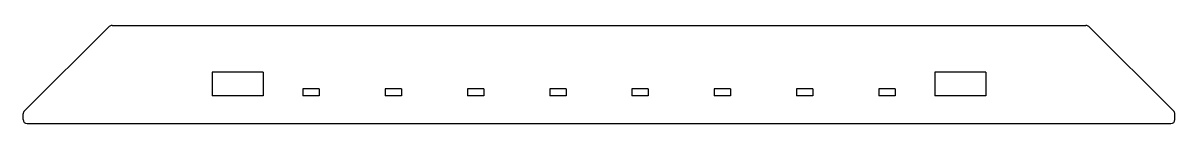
# Model space of a CAD drawing. Header units: millimetres. Extents: x 0 to 280, y 0 to 24.
import ezdxf

# ---------------------------------------------------------------- set-up
doc = ezdxf.new("R2010")
doc.units = ezdxf.units.MM

msp = doc.modelspace()

# ---------------------------------------------------------------- linework, layer by layer
at = {"color": 7, "linetype": 'Continuous', "lineweight": 25}
for p, q in [((0.29, 3.08), (20.92, 23.71)), ((21.63, 24), (258.37, 24)), ((279.71, 3.08), (259.08, 23.71)), ((58.4, 12.55), (46, 12.55)), ((46, 12.55), (46, 6.8)), ((58.4, 12.55), (58.4, 6.8)), ((234, 12.55), (221.6, 12.55)), ((221.6, 12.55), (221.6, 6.8)), ((234, 12.55), (234, 6.8)), ((71.99, 8.5), (68.01, 8.5)), ((68.01, 8.5), (68.01, 6.8)), ((71.99, 8.5), (71.99, 6.8)), ((91.99, 8.5), (88.01, 8.5)), ((88.01, 8.5), (88.01, 6.8)), ((91.99, 8.5), (91.99, 6.8)), ((111.99, 8.5), (108.01, 8.5)), ((108.01, 8.5), (108.01, 6.8)), ((111.99, 8.5), (111.99, 6.8)), ((131.99, 8.5), (128.01, 8.5)), ((128.01, 8.5), (128.01, 6.8)), ((131.99, 8.5), (131.99, 6.8)), ((151.99, 8.5), (148.01, 8.5)), ((148.01, 8.5), (148.01, 6.8)), ((151.99, 8.5), (151.99, 6.8)), ((171.99, 8.5), (168.01, 8.5)), ((168.01, 8.5), (168.01, 6.8)), ((171.99, 8.5), (171.99, 6.8)), ((191.99, 8.5), (188.01, 8.5)), ((188.01, 8.5), (188.01, 6.8)), ((191.99, 8.5), (191.99, 6.8)), ((211.99, 8.5), (208.01, 8.5)), ((208.01, 8.5), (208.01, 6.8)), ((211.99, 8.5), (211.99, 6.8)), ((58.4, 6.8), (46, 6.8)), ((71.99, 6.8), (68.01, 6.8)), ((91.99, 6.8), (88.01, 6.8)), ((111.99, 6.8), (108.01, 6.8)), ((131.99, 6.8), (128.01, 6.8)), ((151.99, 6.8), (148.01, 6.8)), ((171.99, 6.8), (168.01, 6.8)), ((191.99, 6.8), (188.01, 6.8)), ((211.99, 6.8), (208.01, 6.8)), ((234, 6.8), (221.6, 6.8)), ((0, 1), (0, 2.37)), ((1, 0), (279, 0)), ((280, 1), (280, 2.37))]:
    msp.add_line(p, q, dxfattribs=at)
for centre, start, end in [((21.63, 23), 90, 135), ((258.37, 23), 45, 90), ((1, 2.37), 135, 180), ((279, 2.37), 0, 45), ((1, 1), 180, 270), ((279, 1), 270, 0)]:
    msp.add_arc(centre, 1, start, end, dxfattribs=at)

doc.saveas('drawing.dxf')
